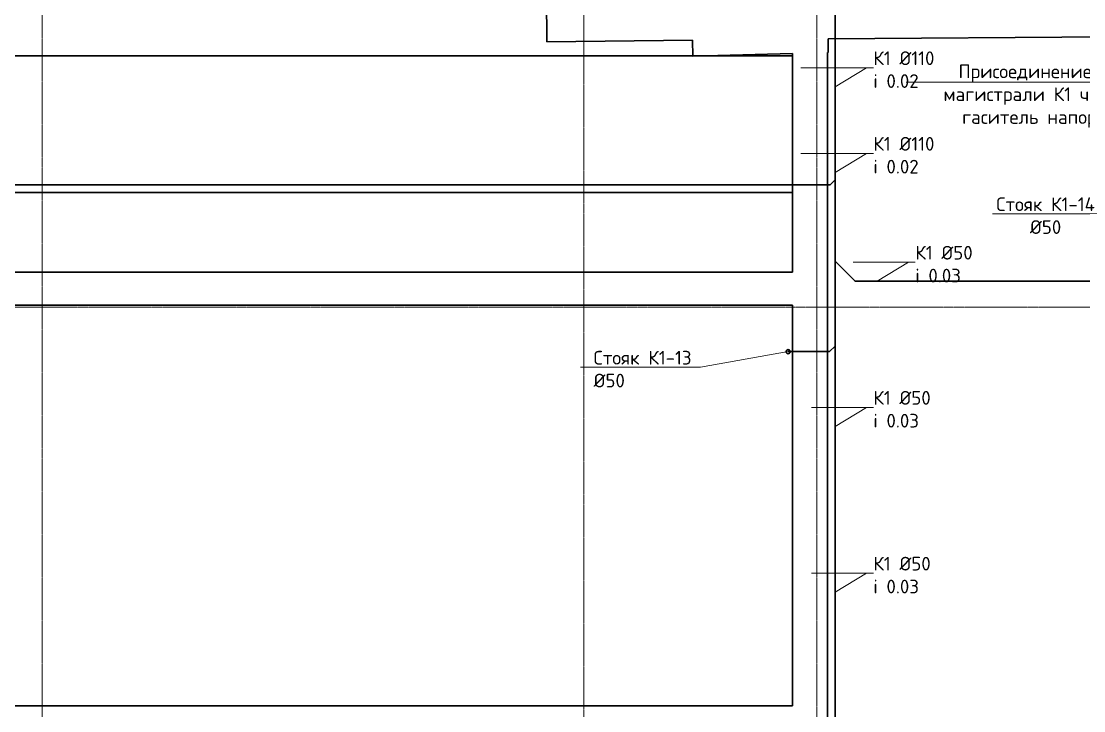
# Model space of a CAD drawing. Header units: millimetres. Extents: x -10178924 to 11692288, y -947381 to 58396.
# Drawn here: x 30247 to 45743, y 2406 to 12469 of the extents above; entities that cross this region are included whole.
import ezdxf
from ezdxf import colors
from ezdxf.entities.mleader import LeaderData, LeaderLine
from ezdxf.math import Vec2, Vec3

# ---------------------------------------------------------------- set-up
doc = ezdxf.new("R2010")
doc.units = ezdxf.units.MM
doc.linetypes.add('ADSK_Линия сетки', pattern=[25, 20, -2.5, 0, -2.5])
for name, color, linetype, lineweight in [('!К1', 32, 'Continuous', 30), ('Выноски ВК', 7, 'Continuous', 0), ('Оси', 253, 'Continuous', 9), ('Стены несущие', 7, 'Continuous', 30), ('ШТРИХОВКА', 252, 'Continuous', 15)]:
    doc.layers.add(name, color=color, linetype=linetype, lineweight=lineweight)
doc.layers.add('_надписи канализация', color=7, linetype='Continuous')
doc.styles.add('ISOCPEUR', font='isocpeui.ttf', dxfattribs={"width": 0.9})
doc.styles.add('PDF ISOCPEUR', font='isocpeur.ttf')

# ---------------------------------------------------------------- blocks, each defined once
blk = doc.blocks.new('оси')
at = {"layer": 'Оси', "linetype": 'ADSK_Линия сетки'}
for p, q in [((37050, -2196), (37050, 46378)), ((44950, -2541), (44950, 24580)), ((48350, -2196), (48350, 23921)), ((-3614, 10450), (62615, 10450))]:
    blk.add_line(p, q, dxfattribs=at)
blk = doc.blocks.new('Подвал')
at = {"layer": 'Стены несущие'}
for p, q in [((37905, 12878), (37913, 12168)), ((42016, 12214), (48682, 12256)), ((37913, 12168), (40038, 12192)), ((40038, 12192), (40044, 11960)), ((42016, 12013), (42016, 12214)), ((40044, 11960), (41497, 11999)), ((41497, 11999), (41497, 8805)), ((42007, 12013), (42016, 12013)), ((42007, 384), (42007, 12013)), ((41497, 8805), (7648, 8805)), ((7648, 8325), (41497, 8325)), ((41497, 8325), (41497, 2478)), ((41497, 2478), (7648, 2478))]:
    blk.add_line(p, q, dxfattribs=at)
at = {"layer": 'ШТРИХОВКА'}
blk.add_blockref('оси', (-6500, -2155), dxfattribs=at)
blk = doc.blocks.new('_None')

msp = doc.modelspace()

# ---------------------------------------------------------------- linework, layer by layer
at = {"layer": '!К1'}
msp.add_line((42116.7, 1377.7), (42116.7, 15053.8), dxfattribs=at)
at = {"layer": '!К1', "color": 251, "true_color": 0x636466}
msp.add_lwpolyline([(442.3, 11962.1), (442.3, 9968.6), (41496.7, 9968.6), (41496.7, 11962.1), (2438.9, 11962.1)], dxfattribs=at)
at = {"layer": '!К1'}
for points in [[(24184.9, 8245.9), (24184.9, 9998.6), (24270, 10083.7), (42043.4, 10083.7), (42116.7, 10157)], [(47594.5, 8674.7), (42409, 8674.7), (42116.7, 8967)], [(41431.9, 7647.2), (42034.2, 7647.2), (42116.7, 7729.7)]]:
    msp.add_lwpolyline(points, dxfattribs=at)
msp.add_circle((41431.9, 7647.2), 30, dxfattribs=at)

# ---------------------------------------------------------------- block references
at = {"layer": 'ШТРИХОВКА'}
msp.add_blockref('Подвал', (0, 0), dxfattribs=at)

# ---------------------------------------------------------------- leaders
at = {"layer": '_надписи канализация', "lineweight": -2}
ml = msp.add_multileader_mtext('Standard', dxfattribs=at)
ml.set_content('\\A1;Приямок{\\Fisocp3|c204; }800{\\fArial|b0|i0|c204|p34;х}800х800(h)\\P{\\fArial|b0|i0|c204|p34;с\\Fisocp3|c204; }насосом дренажным {\\A0;\\H0.91667x;ГНОМ 10-10\\A1;\\H1.09091x; \\PN=1,1 кВт \\P (1 раб)\\Fisocp3|c204; \\fISOCPEUR|b0|i0|c204|p34;(закрыть рифленым железом)}', color=256, style='ISOCPEUR')
ml.set_leader_properties(lineweight=13)
ml.set_arrow_properties(name='NONE')
ml.build(insert=Vec2(0, 0))
ml.multileader.update_dxf_attribs({"text_left_attachment_type": 6, "text_right_attachment_type": 6, "dogleg_length": 100, "arrow_head_size": 300, "scale": 100})
ctx = ml.context
ctx.base_point, ctx.scale, ctx.char_height, ctx.arrow_head_size, ctx.landing_gap_size, ctx.plane_origin = Vec3(-81834.3, 12117.1), 100, 250, 300, 0.09, Vec3(-80796.3, 12870.7)
ctx.left_attachment, ctx.right_attachment, ctx.text_align_type = 6, 6, 1
notes = []
notes.append((ctx, [(1, (1, 1, 0), (-76379.4, 12117.1), (-1, 0), 100, [(1, [(-73807.1, 11110)], 0, [])])]))
ctx.mtext.insert, ctx.mtext.width, ctx.mtext.alignment, ctx.mtext.flow_direction = Vec3(-79404.5, 12442.1), 5926.326, 2, 5
at = {"layer": 'Выноски ВК', "ltscale": 50}
ml = msp.add_multileader_mtext('Standard', dxfattribs=at)
ml.set_content('Присоединение к магистрали К1 через гаситель напора', color=256, style='PDF ISOCPEUR')
ml.set_leader_properties(color=256, linetype='ByLayer', lineweight=-1)
ml.set_arrow_properties(name='NONE')
ml.build(insert=Vec2(0, 0))
ml.multileader.update_dxf_attribs({"text_left_attachment_type": 6, "text_right_attachment_type": 6, "dogleg_length": 100, "arrow_head_size": 300})
ctx = ml.context
ctx.base_point, ctx.char_height, ctx.arrow_head_size, ctx.landing_gap_size, ctx.plane_origin = Vec3(43705.2, 11577.7), 200, 300, 0, Vec3(56490.2, 6738)
ctx.left_attachment, ctx.right_attachment, ctx.text_align_type = 6, 6, 1
notes.append((ctx, [(0, (1, 1, 0), (46435.2, 11577.7), (-1, 0), 100, [(0, [(46948.7, 14117.7)], 0, [])])]))
ctx.mtext.insert, ctx.mtext.width, ctx.mtext.alignment, ctx.mtext.flow_direction = Vec3(45020.2, 11837.7), 3150.977, 2, 5
ml = msp.add_multileader_mtext('Standard', dxfattribs=at)
ml.set_content('К1 %%C110\\Pi 0.02', color=256, style='PDF ISOCPEUR')
ml.set_leader_properties(color=256, linetype='ByLayer', lineweight=-1)
ml.set_arrow_properties(name='NONE')
ml.build(insert=Vec2(0, 0))
ml.multileader.update_dxf_attribs({"text_left_attachment_type": 6, "text_right_attachment_type": 6, "dogleg_length": 100, "arrow_head_size": 300})
ctx = ml.context
ctx.base_point, ctx.char_height, ctx.arrow_head_size, ctx.landing_gap_size, ctx.plane_origin = Vec3(42674.5, 11789.4), 200, 300, 0, Vec3(34872.3, 15225.3)
ctx.left_attachment, ctx.right_attachment = 6, 6
notes.append((ctx, [(0, (1, 1, 0), (42574.5, 11789.4), (1, 0), 100, [(1, [(42116.7, 11513)], 0, [])])]))
ctx.mtext.insert, ctx.mtext.flow_direction = Vec3(42674.5, 12029.4), 5
ml = msp.add_multileader_mtext('Standard', dxfattribs=at)
ml.set_content('К1 %%C110\\Pi 0.02', color=256, style='PDF ISOCPEUR')
ml.set_leader_properties(color=256, linetype='ByLayer', lineweight=-1)
ml.set_arrow_properties(name='NONE')
ml.build(insert=Vec2(0, 0))
ml.multileader.update_dxf_attribs({"text_left_attachment_type": 6, "text_right_attachment_type": 6, "dogleg_length": 100, "arrow_head_size": 300})
ctx = ml.context
ctx.base_point, ctx.char_height, ctx.arrow_head_size, ctx.landing_gap_size, ctx.plane_origin = Vec3(42674.5, 10540.3), 200, 300, 0, Vec3(34872.3, 13976.1)
ctx.left_attachment, ctx.right_attachment = 6, 6
notes.append((ctx, [(0, (1, 1, 0), (42574.5, 10540.3), (1, 0), 100, [(1, [(42116.7, 10263.9)], 0, [])])]))
ctx.mtext.insert, ctx.mtext.flow_direction = Vec3(42674.5, 10780.3), 5
ml = msp.add_multileader_mtext('Standard', dxfattribs=at)
ml.set_content('Стояк К1-14 ^J%%C50', color=256, style='PDF ISOCPEUR')
ml.set_leader_properties(color=256, linetype='ByLayer', lineweight=-1)
ml.build(insert=Vec2(0, 0))
ml.multileader.update_dxf_attribs({"text_left_attachment_type": 6, "text_right_attachment_type": 6, "dogleg_length": 100, "arrow_head_size": 300})
ctx = ml.context
ctx.base_point, ctx.char_height, ctx.arrow_head_size, ctx.landing_gap_size, ctx.plane_origin = Vec3(44447.1, 9658.7), 200, 300, 0, Vec3(40350.1, 12386.9)
ctx.left_attachment, ctx.right_attachment, ctx.text_align_type = 6, 6, 1
notes.append((ctx, [(1, (1, 1, 0), (46027.1, 9658.7), (-1, 0), 100, [(1, [(47594.5, 8674.7)], 0, [])])]))
ctx.mtext.insert, ctx.mtext.width, ctx.mtext.alignment, ctx.mtext.flow_direction = Vec3(45187.1, 9898.7), 1501.539, 2, 5
ml = msp.add_multileader_mtext('Standard', dxfattribs=at)
ml.set_content('К1 %%C50\\Pi 0.03', color=256, style='PDF ISOCPEUR')
ml.set_leader_properties(color=256, linetype='ByLayer', lineweight=-1)
ml.set_arrow_properties(name='NONE')
ml.build(insert=Vec2(0, 0))
ml.multileader.update_dxf_attribs({"text_left_attachment_type": 6, "text_right_attachment_type": 6, "dogleg_length": 100, "arrow_head_size": 300})
ctx = ml.context
ctx.base_point, ctx.char_height, ctx.arrow_head_size, ctx.landing_gap_size, ctx.plane_origin = Vec3(43286.2, 8951), 200, 300, 0, Vec3(35484.1, 12386.9)
ctx.left_attachment, ctx.right_attachment = 6, 6
notes.append((ctx, [(0, (1, 1, 0), (43186.2, 8951), (1, 0), 100, [(1, [(42728.5, 8674.7)], 0, [])])]))
ctx.mtext.insert, ctx.mtext.flow_direction = Vec3(43286.2, 9191), 5
ml = msp.add_multileader_mtext('Standard', dxfattribs=at)
ml.set_content('Стояк К1-13 ^J%%C50', color=256, style='PDF ISOCPEUR')
ml.set_leader_properties(color=256, linetype='ByLayer', lineweight=-1)
ml.set_arrow_properties(name='NONE')
ml.build(insert=Vec2(0, 0))
ml.multileader.update_dxf_attribs({"text_left_attachment_type": 6, "text_right_attachment_type": 6, "dogleg_length": 100, "arrow_head_size": 300})
ctx = ml.context
ctx.base_point, ctx.char_height, ctx.arrow_head_size, ctx.landing_gap_size, ctx.plane_origin = Vec3(38594.6, 7418.6), 200, 300, 0, Vec3(34187.6, 11359.4)
ctx.left_attachment, ctx.right_attachment = 6, 6
notes.append((ctx, [(1, (1, 1, 0), (40154.6, 7418.6), (-1, 0), 100, [(1, [(41431.9, 7647.2)], 0, [])])]))
ctx.mtext.insert, ctx.mtext.flow_direction = Vec3(38594.6, 7658.6), 5
ml = msp.add_multileader_mtext('Standard', dxfattribs=at)
ml.set_content('К1 %%C50\\Pi 0.03', color=256, style='PDF ISOCPEUR')
ml.set_leader_properties(color=256, linetype='ByLayer', lineweight=-1)
ml.set_arrow_properties(name='NONE')
ml.build(insert=Vec2(0, 0))
ml.multileader.update_dxf_attribs({"text_left_attachment_type": 6, "text_right_attachment_type": 6, "dogleg_length": 100, "arrow_head_size": 300})
ctx = ml.context
ctx.base_point, ctx.char_height, ctx.arrow_head_size, ctx.landing_gap_size, ctx.plane_origin = Vec3(42674.5, 6833), 200, 300, 0, Vec3(34872.3, 10268.9)
ctx.left_attachment, ctx.right_attachment = 6, 6
notes.append((ctx, [(0, (1, 1, 0), (42574.5, 6833), (1, 0), 100, [(1, [(42116.7, 6556.7)], 0, [])])]))
ctx.mtext.insert, ctx.mtext.flow_direction = Vec3(42674.5, 7073), 5
ml = msp.add_multileader_mtext('Standard', dxfattribs=at)
ml.set_content('К1 %%C50\\Pi 0.03', color=256, style='PDF ISOCPEUR')
ml.set_leader_properties(color=256, linetype='ByLayer', lineweight=-1)
ml.set_arrow_properties(name='NONE')
ml.build(insert=Vec2(0, 0))
ml.multileader.update_dxf_attribs({"text_left_attachment_type": 6, "text_right_attachment_type": 6, "dogleg_length": 100, "arrow_head_size": 300})
ctx = ml.context
ctx.base_point, ctx.char_height, ctx.arrow_head_size, ctx.landing_gap_size, ctx.plane_origin = Vec3(42674.5, 4413.1), 200, 300, 0, Vec3(34872.3, 7848.9)
ctx.left_attachment, ctx.right_attachment = 6, 6
notes.append((ctx, [(0, (1, 1, 0), (42574.5, 4413.1), (1, 0), 100, [(1, [(42116.7, 4136.7)], 0, [])])]))
ctx.mtext.insert, ctx.mtext.flow_direction = Vec3(42674.5, 4653.1), 5
for ctx, leaders in notes:
    for number, flags, end, landing, length, lines in leaders:
        leader = LeaderData()
        leader.index, (leader.has_last_leader_line, leader.has_dogleg_vector, leader.attachment_direction) = number, flags
        leader.last_leader_point, leader.dogleg_vector, leader.dogleg_length = Vec3(end), Vec3(landing), length
        for number, points, colour, breaks in lines:
            line = LeaderLine()
            line.index, line.vertices, line.color, line.breaks = number, Vec3.list(points), colors.encode_raw_color(colour), breaks
            leader.lines.append(line)
        ctx.leaders.append(leader)

doc.saveas('drawing.dxf')
